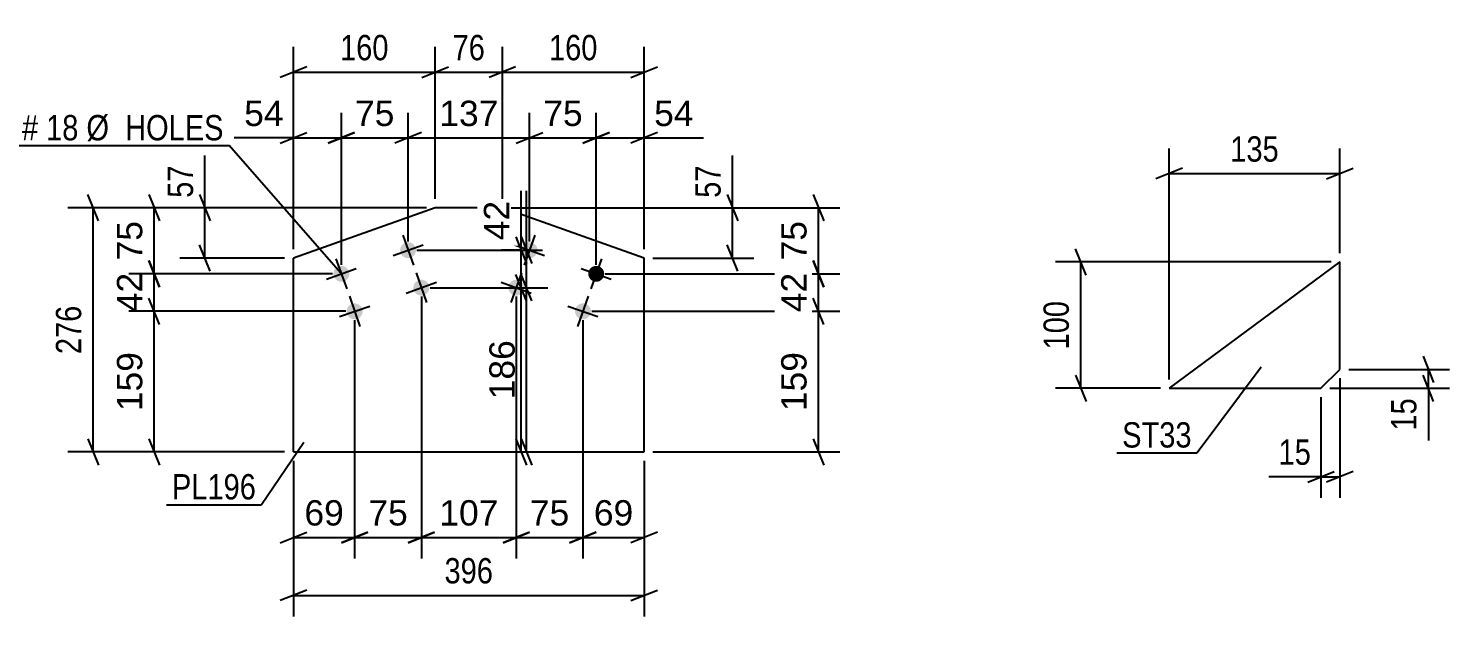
# Model space of a CAD drawing. Header units: millimetres. Extents: x 0 to 1189, y 0 to 841.
# Drawn here: x 439 to 599.7, y 215.8 to 282.4 of the extents above; entities that cross this region are included whole.
import ezdxf

# ---------------------------------------------------------------- set-up
doc = ezdxf.new("R2010")
doc.units = ezdxf.units.MM
doc.styles.add('Arial', font='ARIAL.TTF', dxfattribs={"height": 0.2})
doc.styles.add('Arial Narrow', font='ARIALN.TTF', dxfattribs={"height": 0.2})

# ---------------------------------------------------------------- blocks, each defined once
blk = doc.blocks.new('Bolt-203773696-1844 - 1823')
at = {"linetype": 'Continuous'}
for points in [[(496.51, 256.96, -1), (494.81, 257.57, -1)], [(504.05, 254.29, -1), (502.35, 254.89, -1)], [(495, 252.72, -1), (493.31, 253.32, -1)], [(502.54, 250.05, -1), (500.85, 250.65, -1)]]:
    blk.add_hatch(color=1, dxfattribs=at).paths.add_polyline_path(points)
at = {"color": 1, "linetype": 'Continuous'}
for p, q in [((496.26, 258.96), (495.06, 255.57)), ((493.96, 257.87), (497.36, 256.66)), ((503.8, 256.29), (502.6, 252.89)), ((494.76, 254.72), (493.55, 251.33)), ((501.5, 255.19), (504.9, 253.99)), ((492.46, 253.63), (495.85, 252.42)), ((500, 250.95), (503.39, 249.75)), ((502.3, 252.05), (501.09, 248.65))]:
    blk.add_line(p, q, dxfattribs=at)
blk = doc.blocks.new('Part-203773696-1839 - 1823')
at = {"color": 2, "linetype": 'Continuous'}
for p, q in [((485, 262.07), (468.97, 256.38)), ((492.59, 262.07), (485, 262.07)), ((508.61, 256.38), (492.59, 262.07)), ((468.97, 234.44), (468.97, 256.38)), ((508.61, 234.44), (508.61, 256.38)), ((468.97, 234.44), (508.61, 234.44))]:
    blk.add_line(p, q, dxfattribs=at)
blk = doc.blocks.new('Bolt-203773696-1849 - 1823')
at = {"linetype": 'Continuous'}
for points in [[(482.77, 257.57, -1), (481.08, 256.96, -1)], [(475.23, 254.89, -1), (473.54, 254.29, -1)], [(484.28, 253.32, -1), (482.58, 252.72, -1)], [(476.74, 250.65, -1), (475.04, 250.05, -1)]]:
    blk.add_hatch(color=1, dxfattribs=at).paths.add_polyline_path(points)
at = {"color": 1, "linetype": 'Continuous'}
for p, q in [((481.32, 258.96), (482.53, 255.57)), ((480.23, 256.66), (483.62, 257.87)), ((473.78, 256.29), (474.99, 252.89)), ((472.69, 253.99), (476.08, 255.19)), ((482.83, 254.72), (484.03, 251.33)), ((481.73, 252.42), (485.13, 253.63)), ((474.19, 249.75), (477.59, 250.95)), ((475.29, 252.05), (476.49, 248.65))]:
    blk.add_line(p, q, dxfattribs=at)
blk = doc.blocks.new('Part-203773696-1289 - 1273')
at = {"color": 2, "linetype": 'Continuous'}
for p, q in [((587.26, 255.93), (567.97, 241.64)), ((587.26, 243.78), (587.26, 255.93)), ((585.12, 241.64), (587.26, 243.78)), ((567.97, 241.64), (585.12, 241.64))]:
    blk.add_line(p, q, dxfattribs=at)
blk = doc.blocks.new('StraightDimension-203773696-1875 - 1823')
at = {"color": 7, "linetype": 'Continuous'}
for p, q in [((495.31, 251.52), (494.11, 254.52)), ((484.43, 253.02), (497.11, 253.02)), ((494.71, 234.44), (494.71, 253.02)), ((494.11, 235.94), (495.31, 232.94)), ((489.79, 234.44), (497.11, 234.44))]:
    blk.add_line(p, q, dxfattribs=at)
at = {"color": 0}
blk.add_wipeout([(493.96, 247.67), (489.76, 247.67), (489.76, 239.8), (493.96, 239.8)], dxfattribs=at)
at = {"color": 3, "style": 'Arial'}
blk.add_text('186', height=2.865, rotation=90.0002, dxfattribs=at).set_placement((493.36, 240.4))
blk = doc.blocks.new('StraightDimension-203773696-2043 - 1823')
at = {"color": 7, "linetype": 'Continuous'}
for p, q in [((492.59, 263.07), (492.59, 280.25)), ((508.61, 257.38), (508.61, 280.25)), ((494.09, 278), (491.09, 276.8)), ((507.11, 276.8), (510.11, 278)), ((492.59, 277.4), (508.61, 277.4))]:
    blk.add_line(p, q, dxfattribs=at)
at = {"color": 0}
blk.add_wipeout([(503.94, 278.15), (503.94, 282.35), (497.26, 282.35), (497.26, 278.15)], dxfattribs=at)
at = {"color": 3, "style": 'Arial Narrow'}
blk.add_text('160', height=2.863, dxfattribs=at).set_placement((497.86, 278.75))
blk = doc.blocks.new('StraightDimension-203773696-1851 - 1823')
at = {"color": 7, "linetype": 'Continuous'}
for p, q in [((495.93, 251.52), (494.73, 254.52)), ((495.16, 253.02), (497.73, 253.02)), ((495.33, 234.44), (495.33, 253.02)), ((494.73, 235.94), (495.93, 232.94)), ((489.79, 234.44), (497.73, 234.44))]:
    blk.add_line(p, q, dxfattribs=at)
at = {"color": 0}
blk.add_wipeout([(494.58, 247.67), (490.38, 247.67), (490.38, 239.8), (494.58, 239.8)], dxfattribs=at)
at = {"color": 3, "style": 'Arial'}
blk.add_text('186', height=2.865, rotation=90.0002, dxfattribs=at).set_placement((493.98, 240.4))
blk = doc.blocks.new('StraightDimension-203773696-1899 - 1823')
at = {"color": 7, "linetype": 'Continuous'}
for p, q in [((528.92, 248.85), (527.72, 251.85)), ((502.69, 250.35), (530.72, 250.35)), ((528.32, 234.44), (528.32, 250.35)), ((527.72, 235.94), (528.92, 232.94)), ((509.61, 234.44), (530.72, 234.44))]:
    blk.add_line(p, q, dxfattribs=at)
at = {"color": 0}
blk.add_wipeout([(527.57, 246.33), (523.37, 246.33), (523.37, 238.46), (527.57, 238.46)], dxfattribs=at)
at = {"color": 3, "style": 'Arial'}
blk.add_text('159', height=2.865, rotation=90.0002, dxfattribs=at).set_placement((526.97, 239.06))
blk = doc.blocks.new('StraightDimension-203773696-1967 - 1823')
at = {"color": 7, "linetype": 'Continuous'}
for p, q in [((494.16, 252.02), (494.16, 222.37)), ((501.69, 249.35), (501.69, 222.37)), ((492.66, 224.17), (495.66, 225.37)), ((503.19, 225.37), (500.19, 224.17)), ((494.16, 224.77), (501.69, 224.77))]:
    blk.add_line(p, q, dxfattribs=at)
at = {"color": 0}
blk.add_wipeout([(500.75, 225.52), (500.75, 229.72), (495.1, 229.72), (495.1, 225.52)], dxfattribs=at)
at = {"color": 3, "style": 'Arial'}
blk.add_text('75', height=2.865, dxfattribs=at).set_placement((495.7, 226.12))
blk = doc.blocks.new('StraightDimension-203773696-1913 - 1823')
at = {"color": 7, "linetype": 'Continuous'}
for p, q in [((527.72, 263.57), (528.92, 260.57)), ((493.59, 262.07), (530.72, 262.07)), ((528.32, 254.59), (528.32, 262.07)), ((528.92, 253.09), (527.72, 256.09)), ((504.2, 254.59), (530.72, 254.59))]:
    blk.add_line(p, q, dxfattribs=at)
at = {"color": 0}
blk.add_wipeout([(527.57, 261.15), (523.37, 261.15), (523.37, 255.51), (527.57, 255.51)], dxfattribs=at)
at = {"color": 3, "style": 'Arial'}
blk.add_text('75', height=2.865, rotation=90.0002, dxfattribs=at).set_placement((526.97, 256.11))
blk = doc.blocks.new('StraightDimension-203773696-1992 - 1823')
at = {"color": 7, "linetype": 'Continuous'}
for p, q in [((474.39, 255.59), (474.39, 272.81)), ((481.93, 258.26), (481.93, 272.81)), ((472.89, 269.36), (475.89, 270.56)), ((474.39, 269.96), (481.93, 269.96)), ((483.43, 270.56), (480.43, 269.36))]:
    blk.add_line(p, q, dxfattribs=at)
at = {"color": 0}
blk.add_wipeout([(480.98, 270.71), (480.98, 274.91), (475.33, 274.91), (475.33, 270.71)], dxfattribs=at)
at = {"color": 3, "style": 'Arial'}
blk.add_text('75', height=2.865, dxfattribs=at).set_placement((475.93, 271.31))
blk = doc.blocks.new('StraightDimension-203773696-1928 - 1823')
at = {"color": 7, "linetype": 'Continuous'}
for p, q in [((452.63, 256.09), (453.83, 253.09)), ((473.39, 254.59), (450.38, 254.59)), ((453.23, 250.35), (453.23, 254.59)), ((453.83, 248.85), (452.63, 251.85)), ((474.89, 250.35), (450.38, 250.35))]:
    blk.add_line(p, q, dxfattribs=at)
at = {"color": 0}
blk.add_wipeout([(452.48, 255.29), (448.28, 255.29), (448.28, 249.65), (452.48, 249.65)], dxfattribs=at)
at = {"color": 3, "style": 'Arial'}
blk.add_text('42', height=2.865, rotation=90.0002, dxfattribs=at).set_placement((451.88, 250.25))
blk = doc.blocks.new('StraightDimension-203773696-1864 - 1823')
at = {"color": 7, "linetype": 'Continuous'}
for p, q in [((494.73, 258.76), (495.93, 255.76)), ((494.66, 257.26), (492.48, 257.26)), ((495.33, 253.02), (495.33, 257.26)), ((495.93, 251.52), (494.73, 254.52)), ((495.16, 253.02), (497.73, 253.02))]:
    blk.add_line(p, q, dxfattribs=at)
at = {"color": 0}
blk.add_wipeout([(494.58, 263.44), (490.38, 263.44), (490.38, 257.79), (494.58, 257.79)], dxfattribs=at)
at = {"color": 7, "linetype": 'Continuous'}
blk.add_line((495.33, 257.26), (495.33, 263.96), dxfattribs=at)
blk.add_line((495.33, 257.26), (495.33, 263.96), dxfattribs=at)
at = {"color": 3, "style": 'Arial'}
blk.add_text('42', height=2.865, rotation=90.0002, dxfattribs=at).set_placement((493.98, 258.39))
blk = doc.blocks.new('StraightDimension-203773696-1888 - 1823')
at = {"color": 7, "linetype": 'Continuous'}
for p, q in [((494.11, 258.76), (495.31, 255.76)), ((482.93, 257.26), (497.11, 257.26)), ((494.71, 253.02), (494.71, 257.26)), ((495.31, 251.52), (494.11, 254.52)), ((484.43, 253.02), (497.11, 253.02))]:
    blk.add_line(p, q, dxfattribs=at)
at = {"color": 0}
blk.add_wipeout([(493.96, 263.44), (489.76, 263.44), (489.76, 257.79), (493.96, 257.79)], dxfattribs=at)
at = {"color": 7, "linetype": 'Continuous'}
blk.add_line((494.71, 257.26), (494.71, 263.96), dxfattribs=at)
blk.add_line((494.71, 257.26), (494.71, 263.96), dxfattribs=at)
at = {"color": 3, "style": 'Arial'}
blk.add_text('42', height=2.865, rotation=90.0002, dxfattribs=at).set_placement((493.36, 258.39))
blk = doc.blocks.new('StraightDimension-203773696-2033 - 1823')
at = {"color": 7, "linetype": 'Continuous'}
for p, q in [((468.97, 257.38), (468.97, 280.25)), ((485, 263.07), (485, 280.25)), ((470.47, 278), (467.47, 276.8)), ((483.5, 276.8), (486.5, 278)), ((468.97, 277.4), (485, 277.4))]:
    blk.add_line(p, q, dxfattribs=at)
at = {"color": 0}
blk.add_wipeout([(480.33, 278.15), (480.33, 282.35), (473.64, 282.35), (473.64, 278.15)], dxfattribs=at)
at = {"color": 3, "style": 'Arial Narrow'}
blk.add_text('160', height=2.863, dxfattribs=at).set_placement((474.24, 278.75))
blk = doc.blocks.new('StraightDimension-203773696-1905 - 1823')
at = {"color": 7, "linetype": 'Continuous'}
for p, q in [((527.72, 256.09), (528.92, 253.09)), ((504.2, 254.59), (530.72, 254.59)), ((528.32, 250.35), (528.32, 254.59)), ((528.92, 248.85), (527.72, 251.85)), ((502.69, 250.35), (530.72, 250.35))]:
    blk.add_line(p, q, dxfattribs=at)
at = {"color": 0}
blk.add_wipeout([(527.57, 255.29), (523.37, 255.29), (523.37, 249.65), (527.57, 249.65)], dxfattribs=at)
at = {"color": 3, "style": 'Arial'}
blk.add_text('42', height=2.865, rotation=90.0002, dxfattribs=at).set_placement((526.97, 250.25))
blk = doc.blocks.new('StraightDimension-203773696-1922 - 1823')
at = {"color": 7, "linetype": 'Continuous'}
for p, q in [((453.83, 248.85), (452.63, 251.85)), ((474.89, 250.35), (450.38, 250.35)), ((453.23, 234.44), (453.23, 250.35)), ((452.63, 235.94), (453.83, 232.94)), ((467.97, 234.44), (450.38, 234.44))]:
    blk.add_line(p, q, dxfattribs=at)
at = {"color": 0}
blk.add_wipeout([(452.48, 246.33), (448.28, 246.33), (448.28, 238.46), (452.48, 238.46)], dxfattribs=at)
at = {"color": 3, "style": 'Arial'}
blk.add_text('159', height=2.865, rotation=90.0002, dxfattribs=at).set_placement((451.88, 239.06))
blk = doc.blocks.new('StraightDimension-203773696-1936 - 1823')
at = {"color": 7, "linetype": 'Continuous'}
for p, q in [((452.63, 263.57), (453.83, 260.57)), ((484, 262.07), (450.38, 262.07)), ((453.23, 254.59), (453.23, 262.07)), ((453.83, 253.09), (452.63, 256.09)), ((473.39, 254.59), (450.38, 254.59))]:
    blk.add_line(p, q, dxfattribs=at)
at = {"color": 0}
blk.add_wipeout([(452.48, 261.15), (448.28, 261.15), (448.28, 255.51), (452.48, 255.51)], dxfattribs=at)
at = {"color": 3, "style": 'Arial'}
blk.add_text('75', height=2.865, rotation=90.0002, dxfattribs=at).set_placement((451.88, 256.11))
blk = doc.blocks.new('StraightDimension-203773696-1945 - 1823')
at = {"color": 7, "linetype": 'Continuous'}
for p, q in [((475.89, 249.35), (475.89, 222.37)), ((468.97, 233.44), (468.97, 222.37)), ((467.47, 224.17), (470.47, 225.37)), ((477.39, 225.37), (474.39, 224.17)), ((468.97, 224.77), (475.89, 224.77))]:
    blk.add_line(p, q, dxfattribs=at)
at = {"color": 0}
blk.add_wipeout([(475.26, 225.52), (475.26, 229.72), (469.61, 229.72), (469.61, 225.52)], dxfattribs=at)
at = {"color": 3, "style": 'Arial'}
blk.add_text('69', height=2.865, dxfattribs=at).set_placement((470.21, 226.12))
blk = doc.blocks.new('StraightDimension-203773696-1951 - 1823')
at = {"color": 7, "linetype": 'Continuous'}
for p, q in [((483.43, 252.02), (483.43, 222.37)), ((475.89, 249.35), (475.89, 222.37)), ((474.39, 224.17), (477.39, 225.37)), ((484.93, 225.37), (481.93, 224.17)), ((475.89, 224.77), (483.43, 224.77))]:
    blk.add_line(p, q, dxfattribs=at)
at = {"color": 0}
blk.add_wipeout([(482.48, 225.52), (482.48, 229.72), (476.84, 229.72), (476.84, 225.52)], dxfattribs=at)
at = {"color": 3, "style": 'Arial'}
blk.add_text('75', height=2.865, dxfattribs=at).set_placement((477.44, 226.12))
blk = doc.blocks.new('StraightDimension-203773696-1959 - 1823')
at = {"color": 7, "linetype": 'Continuous'}
for p, q in [((483.43, 252.02), (483.43, 222.37)), ((494.16, 252.02), (494.16, 222.37)), ((481.93, 224.17), (484.93, 225.37)), ((495.66, 225.37), (492.66, 224.17)), ((483.43, 224.77), (494.16, 224.77))]:
    blk.add_line(p, q, dxfattribs=at)
at = {"color": 0}
blk.add_wipeout([(492.73, 225.52), (492.73, 229.72), (484.86, 229.72), (484.86, 225.52)], dxfattribs=at)
at = {"color": 3, "style": 'Arial'}
blk.add_text('107', height=2.865, dxfattribs=at).set_placement((485.46, 226.12))
blk = doc.blocks.new('StraightDimension-203773696-1975 - 1823')
at = {"color": 7, "linetype": 'Continuous'}
for p, q in [((501.69, 249.35), (501.69, 222.37)), ((508.61, 233.44), (508.61, 222.37)), ((500.19, 224.17), (503.19, 225.37)), ((510.11, 225.37), (507.11, 224.17)), ((501.69, 224.77), (508.61, 224.77))]:
    blk.add_line(p, q, dxfattribs=at)
at = {"color": 0}
blk.add_wipeout([(507.98, 225.52), (507.98, 229.72), (502.33, 229.72), (502.33, 225.52)], dxfattribs=at)
at = {"color": 3, "style": 'Arial'}
blk.add_text('69', height=2.865, dxfattribs=at).set_placement((502.93, 226.12))
blk = doc.blocks.new('StraightDimension-203773696-1982 - 1823')
at = {"color": 7, "linetype": 'Continuous'}
for p, q in [((468.97, 257.38), (468.97, 272.81)), ((474.39, 255.59), (474.39, 272.81)), ((467.47, 269.36), (470.47, 270.56)), ((468.97, 269.96), (474.39, 269.96)), ((475.89, 270.56), (472.89, 269.36))]:
    blk.add_line(p, q, dxfattribs=at)
at = {"color": 0}
blk.add_wipeout([(468.45, 270.71), (468.45, 274.91), (462.8, 274.91), (462.8, 270.71)], dxfattribs=at)
at = {"color": 7, "linetype": 'Continuous'}
blk.add_line((468.97, 269.96), (462.28, 269.96), dxfattribs=at)
blk.add_line((468.97, 269.96), (462.28, 269.96), dxfattribs=at)
at = {"color": 3, "style": 'Arial'}
blk.add_text('54', height=2.865, dxfattribs=at).set_placement((463.4, 271.31))
blk = doc.blocks.new('StraightDimension-203773696-2002 - 1823')
at = {"color": 7, "linetype": 'Continuous'}
for p, q in [((481.93, 258.26), (481.93, 272.81)), ((495.66, 258.26), (495.66, 272.81)), ((483.43, 270.56), (480.43, 269.36)), ((481.93, 269.96), (495.66, 269.96)), ((494.16, 269.36), (497.16, 270.56))]:
    blk.add_line(p, q, dxfattribs=at)
at = {"color": 0}
blk.add_wipeout([(492.73, 270.71), (492.73, 274.91), (484.86, 274.91), (484.86, 270.71)], dxfattribs=at)
at = {"color": 3, "style": 'Arial'}
blk.add_text('137', height=2.865, dxfattribs=at).set_placement((485.46, 271.31))
blk = doc.blocks.new('StraightDimension-203773696-2012 - 1823')
at = {"color": 7, "linetype": 'Continuous'}
for p, q in [((495.66, 258.26), (495.66, 272.81)), ((503.2, 255.59), (503.2, 272.81)), ((494.16, 269.36), (497.16, 270.56)), ((495.66, 269.96), (503.2, 269.96)), ((504.7, 270.56), (501.7, 269.36))]:
    blk.add_line(p, q, dxfattribs=at)
at = {"color": 0}
blk.add_wipeout([(502.25, 270.71), (502.25, 274.91), (496.61, 274.91), (496.61, 270.71)], dxfattribs=at)
at = {"color": 3, "style": 'Arial'}
blk.add_text('75', height=2.865, dxfattribs=at).set_placement((497.21, 271.31))
blk = doc.blocks.new('StraightDimension-203773696-2022 - 1823')
at = {"color": 7, "linetype": 'Continuous'}
for p, q in [((503.2, 255.59), (503.2, 272.81)), ((508.61, 257.38), (508.61, 272.81)), ((501.7, 269.36), (504.7, 270.56)), ((503.2, 269.96), (508.61, 269.96)), ((510.11, 270.56), (507.11, 269.36))]:
    blk.add_line(p, q, dxfattribs=at)
at = {"color": 0}
blk.add_wipeout([(514.78, 270.71), (514.78, 274.91), (509.14, 274.91), (509.14, 270.71)], dxfattribs=at)
at = {"color": 7, "linetype": 'Continuous'}
blk.add_line((508.61, 269.96), (515.31, 269.96), dxfattribs=at)
blk.add_line((508.61, 269.96), (515.31, 269.96), dxfattribs=at)
at = {"color": 3, "style": 'Arial'}
blk.add_text('54', height=2.865, dxfattribs=at).set_placement((509.74, 271.31))
blk = doc.blocks.new('StraightDimension-203773696-2053 - 1823')
at = {"color": 7, "linetype": 'Continuous'}
for p, q in [((485, 263.07), (485, 280.25)), ((492.59, 263.07), (492.59, 280.25)), ((483.5, 276.8), (486.5, 278)), ((494.09, 278), (491.09, 276.8)), ((485, 277.4), (492.59, 277.4))]:
    blk.add_line(p, q, dxfattribs=at)
at = {"color": 0}
blk.add_wipeout([(491.22, 278.15), (491.22, 282.35), (486.36, 282.35), (486.36, 278.15)], dxfattribs=at)
at = {"color": 3, "style": 'Arial Narrow'}
blk.add_text('76', height=2.863, dxfattribs=at).set_placement((486.96, 278.75))
blk = doc.blocks.new('StraightDimension-203773696-2064 - 1823')
at = {"color": 7, "linetype": 'Continuous'}
for p, q in [((458.37, 263.57), (459.57, 260.57)), ((484, 262.07), (456.12, 262.07)), ((458.97, 256.38), (458.97, 262.07)), ((459.57, 254.88), (458.37, 257.88)), ((467.97, 256.38), (456.12, 256.38))]:
    blk.add_line(p, q, dxfattribs=at)
at = {"color": 0}
blk.add_wipeout([(458.22, 267.45), (454.02, 267.45), (454.02, 262.59), (458.22, 262.59)], dxfattribs=at)
at = {"color": 7, "linetype": 'Continuous'}
blk.add_line((458.97, 262.07), (458.97, 267.97), dxfattribs=at)
blk.add_line((458.97, 262.07), (458.97, 267.97), dxfattribs=at)
at = {"color": 3, "style": 'Arial Narrow'}
blk.add_text('57', height=2.863, rotation=90.0002, dxfattribs=at).set_placement((457.62, 263.19))
blk = doc.blocks.new('StraightDimension-203773696-2073 - 1823')
at = {"color": 7, "linetype": 'Continuous'}
for p, q in [((446.93, 260.57), (445.73, 263.57)), ((484, 262.07), (443.48, 262.07)), ((446.33, 234.44), (446.33, 262.07)), ((445.73, 235.94), (446.93, 232.94)), ((467.97, 234.44), (443.48, 234.44))]:
    blk.add_line(p, q, dxfattribs=at)
at = {"color": 0}
blk.add_wipeout([(445.58, 251.6), (441.38, 251.6), (441.38, 244.91), (445.58, 244.91)], dxfattribs=at)
at = {"color": 3, "style": 'Arial Narrow'}
blk.add_text('276', height=2.863, rotation=90.0002, dxfattribs=at).set_placement((444.98, 245.51))
blk = doc.blocks.new('StraightDimension-203773696-2082 - 1823')
at = {"color": 7, "linetype": 'Continuous'}
for p, q in [((468.97, 233.44), (468.97, 215.82)), ((508.61, 233.44), (508.61, 215.82)), ((470.47, 218.82), (467.47, 217.62)), ((507.11, 217.62), (510.11, 218.82)), ((468.97, 218.22), (508.61, 218.22))]:
    blk.add_line(p, q, dxfattribs=at)
at = {"color": 0}
blk.add_wipeout([(492.13, 218.97), (492.13, 223.17), (485.45, 223.17), (485.45, 218.97)], dxfattribs=at)
at = {"color": 3, "style": 'Arial Narrow'}
blk.add_text('396', height=2.863, dxfattribs=at).set_placement((486.05, 219.57))
blk = doc.blocks.new('StraightDimension-203773696-2087 - 1823')
at = {"color": 7, "linetype": 'Continuous'}
for p, q in [((518.01, 263.57), (519.21, 260.57)), ((493.59, 262.07), (521.01, 262.07)), ((518.61, 256.38), (518.61, 262.07)), ((519.21, 254.88), (518.01, 257.88)), ((509.61, 256.38), (521.01, 256.38))]:
    blk.add_line(p, q, dxfattribs=at)
at = {"color": 0}
blk.add_wipeout([(517.86, 267.45), (513.66, 267.45), (513.66, 262.59), (517.86, 262.59)], dxfattribs=at)
at = {"color": 7, "linetype": 'Continuous'}
blk.add_line((518.61, 262.07), (518.61, 267.97), dxfattribs=at)
blk.add_line((518.61, 262.07), (518.61, 267.97), dxfattribs=at)
at = {"color": 3, "style": 'Arial Narrow'}
blk.add_text('57', height=2.863, rotation=90.0002, dxfattribs=at).set_placement((517.26, 263.19))
blk = doc.blocks.new('StraightDimension-203773696-1332 - 1273')
at = {"color": 7, "linetype": 'Continuous'}
for p, q in [((558.57, 254.43), (557.37, 257.43)), ((586.26, 255.93), (555.12, 255.93)), ((557.97, 241.64), (557.97, 255.93)), ((557.37, 243.14), (558.57, 240.14)), ((566.97, 241.64), (555.12, 241.64))]:
    blk.add_line(p, q, dxfattribs=at)
at = {"color": 0}
blk.add_wipeout([(557.22, 252.12), (553.02, 252.12), (553.02, 245.44), (557.22, 245.44)], dxfattribs=at)
at = {"color": 3, "style": 'Arial Narrow'}
blk.add_text('100', height=2.863, rotation=90.0002, dxfattribs=at).set_placement((556.62, 246.04))
blk = doc.blocks.new('StraightDimension-203773696-1300 - 1273')
at = {"color": 7, "linetype": 'Continuous'}
for p, q in [((587.26, 242.78), (587.26, 229.24)), ((585.12, 240.64), (585.12, 229.24)), ((583.62, 231.04), (586.62, 232.24)), ((585.12, 231.64), (587.26, 231.64)), ((588.76, 232.24), (585.76, 231.04))]:
    blk.add_line(p, q, dxfattribs=at)
at = {"color": 0}
blk.add_wipeout([(584.59, 232.39), (584.59, 236.59), (579.73, 236.59), (579.73, 232.39)], dxfattribs=at)
at = {"color": 7, "linetype": 'Continuous'}
blk.add_line((585.12, 231.64), (579.21, 231.64), dxfattribs=at)
blk.add_line((585.12, 231.64), (579.21, 231.64), dxfattribs=at)
at = {"color": 3, "style": 'Arial Narrow'}
blk.add_text('15', height=2.863, dxfattribs=at).set_placement((580.33, 232.99))
blk = doc.blocks.new('StraightDimension-203773696-1321 - 1273')
at = {"color": 7, "linetype": 'Continuous'}
for p, q in [((596.66, 245.28), (597.86, 242.28)), ((588.26, 243.78), (599.66, 243.78)), ((597.86, 240.14), (596.66, 243.14)), ((597.26, 241.64), (597.26, 243.78)), ((586.12, 241.64), (599.66, 241.64))]:
    blk.add_line(p, q, dxfattribs=at)
at = {"color": 0}
blk.add_wipeout([(596.51, 241.11), (592.31, 241.11), (592.31, 236.26), (596.51, 236.26)], dxfattribs=at)
at = {"color": 7, "linetype": 'Continuous'}
blk.add_line((597.26, 241.64), (597.26, 235.73), dxfattribs=at)
blk.add_line((597.26, 241.64), (597.26, 235.73), dxfattribs=at)
at = {"color": 3, "style": 'Arial Narrow'}
blk.add_text('15', height=2.863, rotation=90.0002, dxfattribs=at).set_placement((595.91, 236.86))
blk = doc.blocks.new('StraightDimension-203773696-1291 - 1273')
at = {"color": 7, "linetype": 'Continuous'}
for p, q in [((567.97, 242.64), (567.97, 268.78)), ((587.26, 256.93), (587.26, 268.78)), ((569.47, 266.53), (566.47, 265.33)), ((567.97, 265.93), (587.26, 265.93)), ((585.76, 265.33), (588.76, 266.53))]:
    blk.add_line(p, q, dxfattribs=at)
at = {"color": 0}
blk.add_wipeout([(580.96, 266.68), (580.96, 270.88), (574.27, 270.88), (574.27, 266.68)], dxfattribs=at)
at = {"color": 3, "style": 'Arial Narrow'}
blk.add_text('135', height=2.863, dxfattribs=at).set_placement((574.87, 267.28))
blk = doc.blocks.new('Mark-203773696-1835 - 1823')
at = {"color": 0}
blk.add_wipeout([(464.75, 229.07), (464.75, 232.07), (455.24, 232.07), (455.24, 229.07)], dxfattribs=at)
blk.add_wipeout([(464.75, 229.07), (464.75, 232.07), (455.24, 232.07), (455.24, 229.07)], dxfattribs=at)
at = {"color": 30, "linetype": 'Continuous'}
for p in [(470.15, 235.51), (454.64, 228.47)]:
    blk.add_line(p, (465.35, 228.47), dxfattribs=at)
at = {"color": 3, "style": 'Arial Narrow'}
blk.add_text('PL196', height=2.863, dxfattribs=at).set_placement((455.24, 229.07))
blk = doc.blocks.new('MarkSet-203773696-2123 - 1823')
at = {"color": 0}
for points in [[(437.39, 269.69), (437.39, 272.69), (435.56, 272.69), (435.56, 269.69)], [(440.11, 269.69), (440.11, 272.69), (438.29, 272.69), (438.29, 269.69)], [(444.67, 269.69), (444.67, 272.69), (441.01, 272.69), (441.01, 269.69)], [(461.1, 269.69), (461.1, 272.69), (445.57, 272.69), (445.57, 269.69)]]:
    blk.add_wipeout(points, dxfattribs=at)
for points in [[(437.39, 269.69), (437.39, 272.69), (435.56, 272.69), (435.56, 269.69)], [(440.11, 269.69), (440.11, 272.69), (438.29, 272.69), (438.29, 269.69)], [(444.67, 269.69), (444.67, 272.69), (441.01, 272.69), (441.01, 269.69)], [(461.1, 269.69), (461.1, 272.69), (445.57, 272.69), (445.57, 269.69)]]:
    blk.add_wipeout(points, dxfattribs=at)
at = {"color": 7, "linetype": 'Continuous'}
for p in [(434.96, 269.09), (474.28, 254.72)]:
    blk.add_line(p, (461.7, 269.09), dxfattribs=at)
at = {"color": 3, "style": 'Arial Narrow'}
for s, height, p in [('8', 2.86, (435.56, 269.69)), ('#', 2.86, (438.29, 269.69)), ('18', 2.863, (441.01, 269.69)), ('Ø  HOLES', 2.863, (445.57, 269.69))]:
    blk.add_text(s, height=height, dxfattribs=at).set_placement(p)
blk = doc.blocks.new('Mark-203773696-1285 - 1273')
at = {"color": 0}
blk.add_wipeout([(570.51, 234.94), (570.51, 237.94), (562.65, 237.94), (562.65, 234.94)], dxfattribs=at)
blk.add_wipeout([(570.51, 234.94), (570.51, 237.94), (562.65, 237.94), (562.65, 234.94)], dxfattribs=at)
at = {"color": 30, "linetype": 'Continuous'}
for p in [(578.37, 244.03), (562.05, 234.34)]:
    blk.add_line(p, (571.11, 234.34), dxfattribs=at)
at = {"color": 3, "style": 'Arial Narrow'}
blk.add_text('ST33', height=2.863, dxfattribs=at).set_placement((562.65, 234.94))

msp = doc.modelspace()

# ---------------------------------------------------------------- block references
for name in ['Part-203773696-1839 - 1823', 'Bolt-203773696-1849 - 1823', 'Bolt-203773696-1844 - 1823', 'Part-203773696-1289 - 1273']:
    msp.add_blockref(name, (0, 0))

# ---------------------------------------------------------------- next in the draw order: block references
for name in ['StraightDimension-203773696-2043 - 1823', 'StraightDimension-203773696-1992 - 1823', 'StraightDimension-203773696-1332 - 1273', 'StraightDimension-203773696-1875 - 1823', 'StraightDimension-203773696-1899 - 1823']:
    msp.add_blockref(name, (0, 0))

# ---------------------------------------------------------------- next in the draw order: block references
for name in ['StraightDimension-203773696-1928 - 1823', 'StraightDimension-203773696-1851 - 1823', 'StraightDimension-203773696-1300 - 1273']:
    msp.add_blockref(name, (0, 0))

# ---------------------------------------------------------------- next in the draw order: block references
for name in ['StraightDimension-203773696-1913 - 1823', 'StraightDimension-203773696-1922 - 1823', 'StraightDimension-203773696-1967 - 1823', 'StraightDimension-203773696-1321 - 1273']:
    msp.add_blockref(name, (0, 0))

# ---------------------------------------------------------------- next in the draw order: block references
for name in ['StraightDimension-203773696-1291 - 1273', 'StraightDimension-203773696-1864 - 1823', 'StraightDimension-203773696-1905 - 1823', 'StraightDimension-203773696-1945 - 1823']:
    msp.add_blockref(name, (0, 0))

# ---------------------------------------------------------------- next in the draw order: block references
for name in ['StraightDimension-203773696-1888 - 1823', 'StraightDimension-203773696-1975 - 1823', 'Mark-203773696-1285 - 1273']:
    msp.add_blockref(name, (0, 0))

# ---------------------------------------------------------------- next in the draw order: block references
for name in ['StraightDimension-203773696-2033 - 1823', 'StraightDimension-203773696-1951 - 1823']:
    msp.add_blockref(name, (0, 0))

# ---------------------------------------------------------------- next in the draw order: block references
for name in ['StraightDimension-203773696-1936 - 1823', 'StraightDimension-203773696-1959 - 1823']:
    msp.add_blockref(name, (0, 0))

# ---------------------------------------------------------------- next in the draw order: block references
for name in ['StraightDimension-203773696-1982 - 1823', 'StraightDimension-203773696-2002 - 1823']:
    msp.add_blockref(name, (0, 0))

# ---------------------------------------------------------------- next in the draw order: block references
msp.add_blockref('StraightDimension-203773696-2012 - 1823', (0, 0))

# ---------------------------------------------------------------- next in the draw order: block references
for name in ['StraightDimension-203773696-2053 - 1823', 'StraightDimension-203773696-2022 - 1823']:
    msp.add_blockref(name, (0, 0))

# ---------------------------------------------------------------- next in the draw order: block references
for name in ['StraightDimension-203773696-2064 - 1823', 'StraightDimension-203773696-2087 - 1823']:
    msp.add_blockref(name, (0, 0))

# ---------------------------------------------------------------- next in the draw order: block references
msp.add_blockref('StraightDimension-203773696-2073 - 1823', (0, 0))

# ---------------------------------------------------------------- next in the draw order: block references
for name in ['MarkSet-203773696-2123 - 1823', 'StraightDimension-203773696-2082 - 1823']:
    msp.add_blockref(name, (0, 0))

# ---------------------------------------------------------------- next in the draw order: block references
msp.add_blockref('Mark-203773696-1835 - 1823', (0, 0))

doc.saveas('drawing.dxf')
